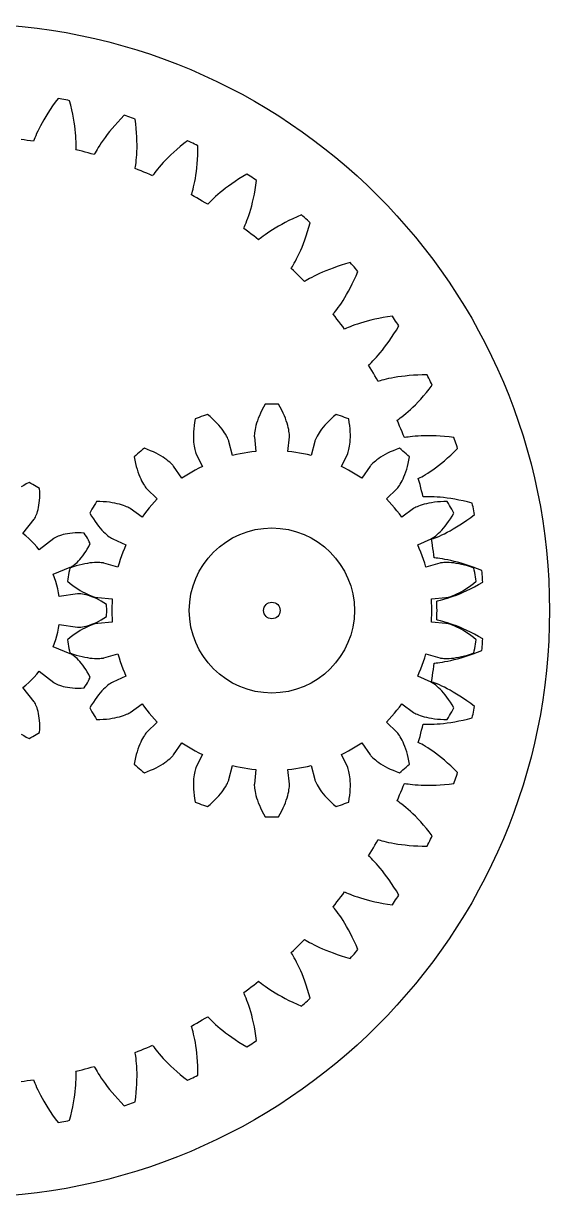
# Model space of a CAD drawing. Header units: metres. Extents: x -35.6 to 35.6, y -35.6 to 35.6.
# Drawn here: x 3.7 to 35.6, y -35.6 to 35.6 of the extents above; entities that cross this region are included whole.
import ezdxf

# ---------------------------------------------------------------- set-up
doc = ezdxf.new("R2010")
doc.units = ezdxf.units.M

msp = doc.modelspace()

# ---------------------------------------------------------------- linework, layer by layer
at = {"layer": 'CARRIER_PINS'}
msp.add_circle((18.75, 0), 0.5, dxfattribs=at)
at = {"layer": 'PLANETS'}
msp.add_lwpolyline([(9.4266, 2.63096), (8.57579, 2.87105), (8.54638, 2.87777), (8.4918, 2.88722), (8.4202, 2.89614), (8.33441, 2.90306), (8.23604, 2.90698), (8.12618, 2.90711), (8.00561, 2.90275), (7.87494, 2.89328), (7.73469, 2.87813), (7.58529, 2.85676), (7.42712, 2.82862), (7.26054, 2.79319), (7.08589, 2.74997), (6.90348, 2.69845), (6.71365, 2.6381), (6.51672, 2.56844), (6.48968, 2.43611), (6.46408, 2.30349), (6.4399, 2.1706), (6.41717, 2.03746), (6.39587, 1.90408), (6.37602, 1.77048), (6.53725, 1.63767), (6.69499, 1.51604), (6.84877, 1.40523), (6.99811, 1.30488), (7.14253, 1.21462), (7.28153, 1.13408), (7.41461, 1.0629), (7.54123, 1.0007), (7.66077, 0.94711), (7.77258, 0.90177), (7.87587, 0.86432), (7.96964, 0.83436), (8.05262, 0.81152), (8.12296, 0.79541), (8.17747, 0.78563), (8.20741, 0.78188), (9.08903, 0.7165), (9.0743, 0.47791), (9.06545, 0.23903), (9.0625, 0), (9.06545, -0.23903), (9.0743, -0.47791), (9.08903, -0.7165), (8.20741, -0.78188), (8.17747, -0.78563), (8.12296, -0.79541), (8.05262, -0.81152), (7.96964, -0.83436), (7.87587, -0.86432), (7.77258, -0.90177), (7.66077, -0.94711), (7.54123, -1.0007), (7.41461, -1.0629), (7.28153, -1.13408), (7.14253, -1.21462), (6.99811, -1.30488), (6.84877, -1.40523), (6.69499, -1.51604), (6.53725, -1.63767), (6.37602, -1.77048), (6.39587, -1.90408), (6.41717, -2.03746), (6.4399, -2.1706), (6.46408, -2.30349), (6.48968, -2.43611), (6.51672, -2.56844), (6.71365, -2.6381), (6.90348, -2.69845), (7.08589, -2.74997), (7.26054, -2.79319), (7.42712, -2.82862), (7.58529, -2.85676), (7.73469, -2.87813), (7.87494, -2.89328), (8.00561, -2.90275), (8.12618, -2.90711), (8.23604, -2.90698), (8.33441, -2.90306), (8.4202, -2.89614), (8.4918, -2.88722), (8.54638, -2.87777), (8.57579, -2.87105), (9.4266, -2.63096), (9.49436, -2.8602), (9.56775, -3.0877), (9.64673, -3.31332), (9.73125, -3.53692), (9.82127, -3.75837), (9.91672, -3.97753), (9.11063, -4.34051), (9.08378, -4.35426), (9.03589, -4.38211), (8.97531, -4.4213), (8.90514, -4.47114), (8.82727, -4.53136), (8.74303, -4.60189), (8.65347, -4.68273), (8.55946, -4.77397), (8.46175, -4.87573), (8.36104, -4.98814), (8.25797, -5.11136), (8.15313, -5.24557), (8.04712, -5.39095), (7.94051, -5.54766), (7.83388, -5.71591), (7.7278, -5.89586), (7.79215, -6.01461), (7.85778, -6.13266), (7.92468, -6.25), (7.99285, -6.36661), (8.06227, -6.48247), (8.13294, -6.59757), (8.34182, -6.59568), (8.54084, -6.58746), (8.72987, -6.57349), (8.90877, -6.55437), (9.07742, -6.53068), (9.23567, -6.50303), (9.38337, -6.47202), (9.52035, -6.43828), (9.64637, -6.40249), (9.76116, -6.36535), (9.86436, -6.32765), (9.95545, -6.29032), (10.0337, -6.25448), (10.09793, -6.22161), (10.14598, -6.19406), (10.17132, -6.17769), (10.88871, -5.66108), (11.03079, -5.85332), (11.17756, -6.042), (11.32894, -6.227), (11.48485, -6.40821), (11.64517, -6.58552), (11.80983, -6.75882), (11.17649, -7.3756), (11.15597, -7.39771), (11.12049, -7.44025), (11.07697, -7.4978), (11.02808, -7.56864), (10.9755, -7.65186), (10.92046, -7.74695), (10.86395, -7.85355), (10.80682, -7.97144), (10.74981, -8.10047), (10.69362, -8.24055), (10.6389, -8.39159), (10.58629, -8.55357), (10.5364, -8.72643), (10.48982, -8.91016), (10.44716, -9.10473), (10.40902, -9.31011), (10.51011, -9.39969), (10.61216, -9.48818), (10.71515, -9.57556), (10.81909, -9.66182), (10.92395, -9.74695), (11.02973, -9.83094), (11.22537, -9.75772), (11.40957, -9.68192), (11.58242, -9.60415), (11.74399, -9.52499), (11.89437, -9.44505), (12.03362, -9.36494), (12.16181, -9.28528), (12.27899, -9.20673), (12.38517, -9.13), (12.48033, -9.05583), (12.56441, -8.98512), (12.63724, -8.91889), (12.69851, -8.85844), (12.74763, -8.80558), (12.78336, -8.76326), (12.80158, -8.73921), (13.29901, -8.00839), (13.49827, -8.14045), (13.70072, -8.26755), (13.90625, -8.38962), (14.11473, -8.50658), (14.32603, -8.61836), (14.54002, -8.72489), (14.15584, -9.52109), (14.14411, -9.54889), (14.12533, -9.601), (14.10411, -9.66996), (14.0824, -9.75324), (14.06145, -9.84943), (14.04225, -9.95761), (14.02561, -10.07711), (14.01224, -10.20743), (14.0028, -10.34818), (13.99791, -10.49903), (13.99816, -10.65968), (14.00412, -10.82988), (14.01635, -11.00938), (14.03542, -11.19796), (14.06188, -11.39538), (14.09629, -11.60142), (14.22192, -11.65103), (14.34808, -11.69928), (14.47475, -11.74616), (14.60192, -11.79167), (14.72957, -11.8358), (14.8577, -11.87855), (15.01649, -11.74283), (15.16367, -11.60861), (15.29949, -11.47641), (15.42425, -11.34676), (15.53821, -11.22021), (15.64167, -11.0973), (15.73488, -10.97861), (15.81812, -10.86472), (15.89165, -10.75629), (15.95572, -10.65405), (16.01054, -10.55884), (16.05633, -10.4717), (16.09323, -10.39394), (16.1213, -10.32747), (16.14041, -10.27548), (16.14929, -10.24665), (16.36678, -9.38978), (16.59918, -9.44572), (16.8329, -9.49591), (17.06778, -9.54033), (17.30369, -9.57893), (17.54048, -9.6117), (17.778, -9.63861), (17.6893, -10.51819), (17.68779, -10.54833), (17.68796, -10.60372), (17.69161, -10.67578), (17.69969, -10.76147), (17.71291, -10.85902), (17.73187, -10.96724), (17.7571, -11.08522), (17.78911, -11.21226), (17.82838, -11.34775), (17.87538, -11.49117), (17.93055, -11.64205), (17.99436, -11.79994), (18.06726, -11.96444), (18.14968, -12.13512), (18.24206, -12.31159), (18.34486, -12.49343), (18.47988, -12.49708), (18.61493, -12.49927), (18.75, -12.5), (18.88507, -12.49927), (19.02012, -12.49708), (19.15514, -12.49343), (19.25794, -12.31159), (19.35032, -12.13512), (19.43274, -11.96444), (19.50564, -11.79994), (19.56945, -11.64205), (19.62462, -11.49117), (19.67162, -11.34775), (19.71089, -11.21226), (19.7429, -11.08522), (19.76813, -10.96724), (19.78709, -10.85902), (19.80031, -10.76147), (19.80839, -10.67578), (19.81204, -10.60372), (19.81221, -10.54833), (19.8107, -10.51819), (19.722, -9.63861), (19.95952, -9.6117), (20.19631, -9.57893), (20.43222, -9.54033), (20.6671, -9.49591), (20.90082, -9.44572), (21.13322, -9.38978), (21.35071, -10.24665), (21.35959, -10.27548), (21.3787, -10.32747), (21.40677, -10.39394), (21.44367, -10.4717), (21.48946, -10.55884), (21.54428, -10.65405), (21.60835, -10.75629), (21.68188, -10.86472), (21.76512, -10.97861), (21.85833, -11.0973), (21.96179, -11.22021), (22.07575, -11.34676), (22.20051, -11.47641), (22.33633, -11.60861), (22.48351, -11.74283), (22.6423, -11.87855), (22.77043, -11.8358), (22.89808, -11.79167), (23.02525, -11.74616), (23.15192, -11.69928), (23.27808, -11.65103), (23.40371, -11.60142), (23.43812, -11.39538), (23.46458, -11.19796), (23.48365, -11.00938), (23.49588, -10.82988), (23.50184, -10.65968), (23.50209, -10.49903), (23.4972, -10.34818), (23.48776, -10.20743), (23.47439, -10.07711), (23.45775, -9.95761), (23.43855, -9.84943), (23.4176, -9.75324), (23.39589, -9.66996), (23.37467, -9.601), (23.35589, -9.54889), (23.34416, -9.52109), (22.95998, -8.72489), (23.17397, -8.61836), (23.38527, -8.50658), (23.59375, -8.38962), (23.79928, -8.26755), (24.00173, -8.14045), (24.20099, -8.00839), (24.69842, -8.73921), (24.71664, -8.76326), (24.75237, -8.80558), (24.80149, -8.85844), (24.86276, -8.91889), (24.93559, -8.98512), (25.01967, -9.05583), (25.11483, -9.13), (25.22101, -9.20673), (25.33819, -9.28528), (25.46638, -9.36494), (25.60563, -9.44505), (25.75601, -9.52499), (25.91758, -9.60415), (26.09043, -9.68192), (26.27463, -9.75772), (26.47027, -9.83094), (26.57605, -9.74695), (26.68091, -9.66182), (26.78485, -9.57556), (26.88784, -9.48818), (26.98989, -9.39969), (27.09098, -9.31011), (27.05284, -9.10473), (27.01018, -8.91016), (26.9636, -8.72643), (26.91371, -8.55357), (26.8611, -8.39159), (26.80638, -8.24055), (26.75019, -8.10047), (26.69318, -7.97144), (26.63605, -7.85355), (26.57954, -7.74695), (26.5245, -7.65186), (26.47192, -7.56864), (26.42303, -7.4978), (26.37951, -7.44025), (26.34403, -7.39771), (26.32351, -7.3756), (25.69017, -6.75882), (25.85483, -6.58552), (26.01515, -6.40821), (26.17106, -6.227), (26.32244, -6.042), (26.46921, -5.85332), (26.61129, -5.66108), (27.32868, -6.17769), (27.35402, -6.19406), (27.40207, -6.22161), (27.4663, -6.25448), (27.54455, -6.29032), (27.63564, -6.32765), (27.73884, -6.36535), (27.85363, -6.40249), (27.97965, -6.43828), (28.11663, -6.47202), (28.26433, -6.50303), (28.42258, -6.53068), (28.59123, -6.55437), (28.77013, -6.57349), (28.95916, -6.58746), (29.15818, -6.59568), (29.36706, -6.59757), (29.43773, -6.48247), (29.50715, -6.36661), (29.57532, -6.25), (29.64222, -6.13266), (29.70785, -6.01461), (29.7722, -5.89586), (29.66612, -5.71591), (29.55949, -5.54766), (29.45288, -5.39095), (29.34687, -5.24557), (29.24203, -5.11136), (29.13896, -4.98814), (29.03825, -4.87573), (28.94054, -4.77397), (28.84653, -4.68273), (28.75697, -4.60189), (28.67273, -4.53136), (28.59486, -4.47114), (28.52469, -4.4213), (28.46411, -4.38211), (28.41622, -4.35426), (28.38937, -4.34051), (27.58328, -3.97753), (27.67873, -3.75837), (27.76875, -3.53692), (27.85327, -3.31332), (27.93225, -3.0877), (28.00564, -2.8602), (28.0734, -2.63096), (28.92421, -2.87105), (28.95362, -2.87777), (29.0082, -2.88722), (29.0798, -2.89614), (29.16559, -2.90306), (29.26396, -2.90698), (29.37382, -2.90711), (29.49439, -2.90275), (29.62506, -2.89328), (29.76531, -2.87813), (29.91471, -2.85676), (30.07288, -2.82862), (30.23946, -2.79319), (30.41411, -2.74997), (30.59652, -2.69845), (30.78635, -2.6381), (30.98328, -2.56844), (31.01032, -2.43611), (31.03592, -2.30349), (31.0601, -2.1706), (31.08283, -2.03746), (31.10413, -1.90408), (31.12398, -1.77048), (30.96275, -1.63767), (30.80501, -1.51604), (30.65123, -1.40523), (30.50189, -1.30488), (30.35747, -1.21462), (30.21847, -1.13408), (30.08539, -1.0629), (29.95877, -1.0007), (29.83923, -0.94711), (29.72742, -0.90177), (29.62413, -0.86432), (29.53036, -0.83436), (29.44738, -0.81152), (29.37704, -0.79541), (29.32253, -0.78563), (29.29259, -0.78188), (28.41097, -0.7165), (28.4257, -0.47791), (28.43455, -0.23903), (28.4375, 0), (28.43455, 0.23903), (28.4257, 0.47791), (28.41097, 0.7165), (29.29259, 0.78188), (29.32253, 0.78563), (29.37704, 0.79541), (29.44738, 0.81152), (29.53036, 0.83436), (29.62413, 0.86432), (29.72742, 0.90177), (29.83923, 0.94711), (29.95877, 1.0007), (30.08539, 1.0629), (30.21847, 1.13408), (30.35747, 1.21462), (30.50189, 1.30488), (30.65123, 1.40523), (30.80501, 1.51604), (30.96275, 1.63767), (31.12398, 1.77048), (31.10413, 1.90408), (31.08283, 2.03746), (31.0601, 2.1706), (31.03592, 2.30349), (31.01032, 2.43611), (30.98328, 2.56844), (30.78635, 2.6381), (30.59652, 2.69845), (30.41411, 2.74997), (30.23946, 2.79319), (30.07288, 2.82862), (29.91471, 2.85676), (29.76531, 2.87813), (29.62506, 2.89328), (29.49439, 2.90275), (29.37382, 2.90711), (29.26396, 2.90698), (29.16559, 2.90306), (29.0798, 2.89614), (29.0082, 2.88722), (28.95362, 2.87777), (28.92421, 2.87105), (28.0734, 2.63096), (28.00564, 2.8602), (27.93225, 3.0877), (27.85327, 3.31332), (27.76875, 3.53692), (27.67873, 3.75837), (27.58328, 3.97753), (28.38937, 4.34051), (28.41622, 4.35426), (28.46411, 4.38211), (28.52469, 4.4213), (28.59486, 4.47114), (28.67273, 4.53136), (28.75697, 4.60189), (28.84653, 4.68273), (28.94054, 4.77397), (29.03825, 4.87573), (29.13896, 4.98814), (29.24203, 5.11136), (29.34687, 5.24557), (29.45288, 5.39095), (29.55949, 5.54766), (29.66612, 5.71591), (29.7722, 5.89586), (29.70785, 6.01461), (29.64222, 6.13266), (29.57532, 6.25), (29.50715, 6.36661), (29.43773, 6.48247), (29.36706, 6.59757), (29.15818, 6.59568), (28.95916, 6.58746), (28.77013, 6.57349), (28.59123, 6.55437), (28.42258, 6.53068), (28.26433, 6.50303), (28.11663, 6.47202), (27.97965, 6.43828), (27.85363, 6.40249), (27.73884, 6.36535), (27.63564, 6.32765), (27.54455, 6.29032), (27.4663, 6.25448), (27.40207, 6.22161), (27.35402, 6.19406), (27.32868, 6.17769), (26.61129, 5.66108), (26.46921, 5.85332), (26.32244, 6.042), (26.17106, 6.227), (26.01515, 6.40821), (25.85483, 6.58552), (25.69017, 6.75882), (26.32351, 7.3756), (26.34403, 7.39771), (26.37951, 7.44025), (26.42303, 7.4978), (26.47192, 7.56864), (26.5245, 7.65186), (26.57954, 7.74695), (26.63605, 7.85355), (26.69318, 7.97144), (26.75019, 8.10047), (26.80638, 8.24055), (26.8611, 8.39159), (26.91371, 8.55357), (26.9636, 8.72643), (27.01018, 8.91016), (27.05284, 9.10473), (27.09098, 9.31011), (26.98989, 9.39969), (26.88784, 9.48818), (26.78485, 9.57556), (26.68091, 9.66182), (26.57605, 9.74695), (26.47027, 9.83094), (26.27463, 9.75772), (26.09043, 9.68192), (25.91758, 9.60415), (25.75601, 9.52499), (25.60563, 9.44505), (25.46638, 9.36494), (25.33819, 9.28528), (25.22101, 9.20673), (25.11483, 9.13), (25.01967, 9.05583), (24.93559, 8.98512), (24.86276, 8.91889), (24.80149, 8.85844), (24.75237, 8.80558), (24.71664, 8.76326), (24.69842, 8.73921), (24.20099, 8.00839), (24.00173, 8.14045), (23.79928, 8.26755), (23.59375, 8.38962), (23.38527, 8.50658), (23.17397, 8.61836), (22.95998, 8.72489), (23.34416, 9.52109), (23.35589, 9.54889), (23.37467, 9.601), (23.39589, 9.66996), (23.4176, 9.75324), (23.43855, 9.84943), (23.45775, 9.95761), (23.47439, 10.07711), (23.48776, 10.20743), (23.4972, 10.34818), (23.50209, 10.49903), (23.50184, 10.65968), (23.49588, 10.82988), (23.48365, 11.00938), (23.46458, 11.19796), (23.43812, 11.39538), (23.40371, 11.60142), (23.27808, 11.65103), (23.15192, 11.69928), (23.02525, 11.74616), (22.89808, 11.79167), (22.77043, 11.8358), (22.6423, 11.87855), (22.48351, 11.74283), (22.33633, 11.60861), (22.20051, 11.47641), (22.07575, 11.34676), (21.96179, 11.22021), (21.85833, 11.0973), (21.76512, 10.97861), (21.68188, 10.86472), (21.60835, 10.75629), (21.54428, 10.65405), (21.48946, 10.55884), (21.44367, 10.4717), (21.40677, 10.39394), (21.3787, 10.32747), (21.35959, 10.27548), (21.35071, 10.24665), (21.13322, 9.38978), (20.90082, 9.44572), (20.6671, 9.49591), (20.43222, 9.54033), (20.19631, 9.57893), (19.95952, 9.6117), (19.722, 9.63861), (19.8107, 10.51819), (19.81221, 10.54833), (19.81204, 10.60372), (19.80839, 10.67578), (19.80031, 10.76147), (19.78709, 10.85902), (19.76813, 10.96724), (19.7429, 11.08522), (19.71089, 11.21226), (19.67162, 11.34775), (19.62462, 11.49117), (19.56945, 11.64205), (19.50564, 11.79994), (19.43274, 11.96444), (19.35032, 12.13512), (19.25794, 12.31159), (19.15514, 12.49343), (19.02012, 12.49708), (18.88507, 12.49927), (18.75, 12.5), (18.61493, 12.49927), (18.47988, 12.49708), (18.34486, 12.49343), (18.24206, 12.31159), (18.14968, 12.13512), (18.06726, 11.96444), (17.99436, 11.79994), (17.93055, 11.64205), (17.87538, 11.49117), (17.82838, 11.34775), (17.78911, 11.21226), (17.7571, 11.08522), (17.73187, 10.96724), (17.71291, 10.85902), (17.69969, 10.76147), (17.69161, 10.67578), (17.68796, 10.60372), (17.68779, 10.54833), (17.6893, 10.51819), (17.778, 9.63861), (17.54048, 9.6117), (17.30369, 9.57893), (17.06778, 9.54033), (16.8329, 9.49591), (16.59918, 9.44572), (16.36678, 9.38978), (16.14929, 10.24665), (16.14041, 10.27548), (16.1213, 10.32747), (16.09323, 10.39394), (16.05633, 10.4717), (16.01054, 10.55884), (15.95572, 10.65405), (15.89165, 10.75629), (15.81812, 10.86472), (15.73488, 10.97861), (15.64167, 11.0973), (15.53821, 11.22021), (15.42425, 11.34676), (15.29949, 11.47641), (15.16367, 11.60861), (15.01649, 11.74283), (14.8577, 11.87855), (14.72957, 11.8358), (14.60192, 11.79167), (14.47475, 11.74616), (14.34808, 11.69928), (14.22192, 11.65103), (14.09629, 11.60142), (14.06188, 11.39538), (14.03542, 11.19796), (14.01635, 11.00938), (14.00412, 10.82988), (13.99816, 10.65968), (13.99791, 10.49903), (14.0028, 10.34818), (14.01224, 10.20743), (14.02561, 10.07711), (14.04225, 9.95761), (14.06145, 9.84943), (14.0824, 9.75324), (14.10411, 9.66996), (14.12533, 9.601), (14.14411, 9.54889), (14.15584, 9.52109), (14.54002, 8.72489), (14.32603, 8.61836), (14.11473, 8.50658), (13.90625, 8.38962), (13.70072, 8.26755), (13.49827, 8.14045), (13.29901, 8.00839), (12.80158, 8.73921), (12.78336, 8.76326), (12.74763, 8.80558), (12.69851, 8.85844), (12.63724, 8.91889), (12.56441, 8.98512), (12.48033, 9.05583), (12.38517, 9.13), (12.27899, 9.20673), (12.16181, 9.28528), (12.03362, 9.36494), (11.89437, 9.44505), (11.74399, 9.52499), (11.58242, 9.60415), (11.40957, 9.68192), (11.22537, 9.75772), (11.02973, 9.83094), (10.92395, 9.74695), (10.81909, 9.66182), (10.71515, 9.57556), (10.61216, 9.48818), (10.51011, 9.39969), (10.40902, 9.31011), (10.44716, 9.10473), (10.48982, 8.91016), (10.5364, 8.72643), (10.58629, 8.55357), (10.6389, 8.39159), (10.69362, 8.24055), (10.74981, 8.10047), (10.80682, 7.97144), (10.86395, 7.85355), (10.92046, 7.74695), (10.9755, 7.65186), (11.02808, 7.56864), (11.07697, 7.4978), (11.12049, 7.44025), (11.15597, 7.39771), (11.17649, 7.3756), (11.80983, 6.75882), (11.64517, 6.58552), (11.48485, 6.40821), (11.32894, 6.227), (11.17756, 6.042), (11.03079, 5.85332), (10.88871, 5.66108), (10.17132, 6.17769), (10.14598, 6.19406), (10.09793, 6.22161), (10.0337, 6.25448), (9.95545, 6.29032), (9.86436, 6.32765), (9.76116, 6.36535), (9.64637, 6.40249), (9.52035, 6.43828), (9.38337, 6.47202), (9.23567, 6.50303), (9.07742, 6.53068), (8.90877, 6.55437), (8.72987, 6.57349), (8.54084, 6.58746), (8.34182, 6.59568), (8.13294, 6.59757), (8.06227, 6.48247), (7.99285, 6.36661), (7.92468, 6.25), (7.85778, 6.13266), (7.79215, 6.01461), (7.7278, 5.89586), (7.83388, 5.71591), (7.94051, 5.54766), (8.04712, 5.39095), (8.15313, 5.24557), (8.25797, 5.11136), (8.36104, 4.98814), (8.46175, 4.87573), (8.55946, 4.77397), (8.65347, 4.68273), (8.74303, 4.60189), (8.82727, 4.53136), (8.90514, 4.47114), (8.97531, 4.4213), (9.03589, 4.38211), (9.08378, 4.35426), (9.11063, 4.34051), (9.91672, 3.97753), (9.82127, 3.75837), (9.73125, 3.53692), (9.64673, 3.31332), (9.56775, 3.0877), (9.49436, 2.8602)], close=True, dxfattribs=at)
msp.add_circle((18.75, 0), 5, dxfattribs=at)
at = {"layer": 'RING'}
msp.add_lwpolyline([(3.56436, -28.52819), (3.75263, -28.50404), (3.94073, -28.47864), (4.12867, -28.45201), (4.31642, -28.42413), (4.33189, -28.46623), (4.36107, -28.54306), (4.40047, -28.64228), (4.44935, -28.75942), (4.50754, -28.89182), (4.57508, -29.03765), (4.65212, -29.19556), (4.73885, -29.36445), (4.8355, -29.54342), (4.94229, -29.73169), (5.05949, -29.92861), (5.18734, -30.13355), (5.3261, -30.34596), (5.47604, -30.56533), (5.63743, -30.79118), (5.81052, -31.02304), (5.92627, -31.00114), (6.04195, -30.9788), (6.15754, -30.95604), (6.27304, -30.93284), (6.38846, -30.90921), (6.50379, -30.88514), (6.57497, -30.60469), (6.63764, -30.33427), (6.69222, -30.07422), (6.73913, -29.82487), (6.77883, -29.58661), (6.81175, -29.35984), (6.83836, -29.14502), (6.85916, -28.94269), (6.87466, -28.75347), (6.8854, -28.5781), (6.892, -28.41752), (6.89509, -28.27293), (6.89543, -28.14601), (6.89385, -28.03925), (6.89141, -27.95711), (6.88959, -27.91229), (7.07372, -27.8662), (7.25754, -27.81889), (7.44105, -27.77037), (7.62423, -27.72064), (7.80708, -27.6697), (7.98959, -27.61755), (8.01042, -27.65727), (8.04937, -27.72963), (8.10139, -27.82287), (8.16514, -27.93262), (8.24012, -28.05629), (8.32612, -28.19206), (8.42311, -28.33856), (8.53114, -28.49469), (8.65032, -28.65951), (8.78077, -28.83224), (8.92267, -29.01217), (9.07617, -29.19867), (9.24148, -29.39115), (9.41877, -29.58907), (9.60825, -29.79192), (9.81013, -29.99921), (9.92203, -29.96239), (10.0338, -29.92514), (10.14543, -29.88748), (10.25692, -29.8494), (10.36827, -29.81091), (10.47947, -29.772), (10.51344, -29.48466), (10.54027, -29.20837), (10.56044, -28.94342), (10.57441, -28.69008), (10.58266, -28.44868), (10.5857, -28.21955), (10.58405, -28.0031), (10.57826, -27.79978), (10.56892, -27.61016), (10.55669, -27.43489), (10.54226, -27.27482), (10.52646, -27.13106), (10.51023, -27.00518), (10.49473, -26.89955), (10.48158, -26.81842), (10.47393, -26.77423), (10.65047, -26.70449), (10.82655, -26.6336), (11.00215, -26.56154), (11.17727, -26.48832), (11.35191, -26.41395), (11.52605, -26.33843), (11.55189, -26.37509), (11.59995, -26.44175), (11.66369, -26.5274), (11.74123, -26.62789), (11.8317, -26.74072), (11.93469, -26.8641), (12.04997, -26.99669), (12.17746, -27.13737), (12.31713, -27.28523), (12.46901, -27.43945), (12.63318, -27.59932), (12.80972, -27.76419), (12.99873, -27.93345), (13.20034, -28.10654), (13.41468, -28.28292), (13.64188, -28.46209), (13.74803, -28.41097), (13.85398, -28.35946), (13.95974, -28.30755), (14.0653, -28.25524), (14.17067, -28.20254), (14.27584, -28.14945), (14.27201, -27.86013), (14.26256, -27.58271), (14.24797, -27.31739), (14.22875, -27.0644), (14.20542, -26.82398), (14.17853, -26.59641), (14.14864, -26.38203), (14.11636, -26.18121), (14.08235, -25.99443), (14.04735, -25.82225), (14.01215, -25.66544), (13.97772, -25.52497), (13.94519, -25.40229), (13.91604, -25.29958), (13.89242, -25.22086), (13.87907, -25.17805), (14.04499, -25.08587), (14.21031, -24.99259), (14.375, -24.89823), (14.53907, -24.80278), (14.7025, -24.70625), (14.86529, -24.60865), (14.8957, -24.64162), (14.95206, -24.70144), (15.02643, -24.77803), (15.11642, -24.86755), (15.22084, -24.9676), (15.33905, -25.07649), (15.47066, -25.19289), (15.61542, -25.31573), (15.77319, -25.44409), (15.94391, -25.57717), (16.12754, -25.71425), (16.32408, -25.85466), (16.53357, -25.9978), (16.75605, -26.14309), (16.99158, -26.28999), (17.24022, -26.43797), (17.33878, -26.37343), (17.43711, -26.30853), (17.53519, -26.24326), (17.63302, -26.17762), (17.73061, -26.11162), (17.82795, -26.04526), (17.78639, -25.75891), (17.7408, -25.4851), (17.69171, -25.22396), (17.63963, -24.97563), (17.58512, -24.74032), (17.52876, -24.51821), (17.47114, -24.30956), (17.41293, -24.11467), (17.35483, -23.93392), (17.29765, -23.76779), (17.24229, -23.61691), (17.18982, -23.48215), (17.14155, -23.36475), (17.09925, -23.26673), (17.06555, -23.19177), (17.04672, -23.15106), (17.1992, -23.03801), (17.35092, -22.92396), (17.50189, -22.80891), (17.6521, -22.69286), (17.80153, -22.57583), (17.95019, -22.45781), (17.98464, -22.48653), (18.04832, -22.53848), (18.13206, -22.60471), (18.23296, -22.68171), (18.34955, -22.76728), (18.48096, -22.8598), (18.62664, -22.95803), (18.78619, -23.06093), (18.95937, -23.1676), (19.146, -23.27726), (19.34595, -23.38919), (19.55914, -23.50275), (19.78552, -23.61732), (20.02506, -23.73233), (20.27774, -23.84723), (20.54358, -23.96149), (20.63287, -23.88464), (20.72188, -23.80746), (20.8106, -23.72994), (20.89903, -23.6521), (20.98717, -23.57393), (21.07502, -23.49542), (20.99644, -23.21695), (20.9155, -22.95143), (20.83274, -22.69893), (20.7487, -22.45953), (20.66394, -22.23334), (20.57906, -22.02049), (20.4947, -21.82115), (20.41155, -21.63553), (20.33036, -21.46391), (20.25199, -21.30666), (20.1774, -21.1643), (20.10779, -21.03753), (20.04462, -20.92744), (19.98988, -20.83578), (19.94669, -20.76586), (19.92271, -20.72796), (20.05912, -20.59597), (20.19466, -20.46309), (20.32932, -20.32932), (20.46309, -20.19466), (20.59597, -20.05912), (20.72796, -19.92271), (20.76586, -19.94669), (20.83578, -19.98988), (20.92744, -20.04462), (21.03753, -20.10779), (21.1643, -20.1774), (21.30666, -20.25199), (21.46391, -20.33036), (21.63553, -20.41155), (21.82115, -20.4947), (22.02049, -20.57906), (22.23334, -20.66394), (22.45953, -20.7487), (22.69893, -20.83274), (22.95143, -20.9155), (23.21695, -20.99644), (23.49542, -21.07502), (23.57393, -20.98717), (23.6521, -20.89903), (23.72994, -20.8106), (23.80746, -20.72188), (23.88464, -20.63287), (23.96149, -20.54358), (23.84723, -20.27774), (23.73233, -20.02506), (23.61732, -19.78552), (23.50275, -19.55914), (23.38919, -19.34595), (23.27726, -19.146), (23.1676, -18.95937), (23.06093, -18.78619), (22.95803, -18.62664), (22.8598, -18.48096), (22.76728, -18.34955), (22.68171, -18.23296), (22.60471, -18.13206), (22.53848, -18.04832), (22.48653, -17.98464), (22.45781, -17.95019), (22.57583, -17.80153), (22.69286, -17.6521), (22.80891, -17.50189), (22.92396, -17.35092), (23.03801, -17.1992), (23.15106, -17.04672), (23.19177, -17.06555), (23.26673, -17.09925), (23.36475, -17.14155), (23.48215, -17.18982), (23.61691, -17.24229), (23.76779, -17.29765), (23.93392, -17.35483), (24.11467, -17.41293), (24.30956, -17.47114), (24.51821, -17.52876), (24.74032, -17.58512), (24.97563, -17.63963), (25.22396, -17.69171), (25.4851, -17.7408), (25.75891, -17.78639), (26.04526, -17.82795), (26.11162, -17.73061), (26.17762, -17.63302), (26.24326, -17.53519), (26.30853, -17.43711), (26.37343, -17.33878), (26.43797, -17.24022), (26.28999, -16.99158), (26.14309, -16.75605), (25.9978, -16.53357), (25.85466, -16.32408), (25.71425, -16.12754), (25.57717, -15.94391), (25.44409, -15.77319), (25.31573, -15.61542), (25.19289, -15.47066), (25.07649, -15.33905), (24.9676, -15.22084), (24.86755, -15.11642), (24.77803, -15.02643), (24.70144, -14.95206), (24.64162, -14.8957), (24.60865, -14.86529), (24.70625, -14.7025), (24.80278, -14.53907), (24.89823, -14.375), (24.99259, -14.21031), (25.08587, -14.04499), (25.17805, -13.87907), (25.22086, -13.89242), (25.29958, -13.91604), (25.40229, -13.94519), (25.52497, -13.97772), (25.66544, -14.01215), (25.82225, -14.04735), (25.99443, -14.08235), (26.18121, -14.11636), (26.38203, -14.14864), (26.59641, -14.17853), (26.82398, -14.20542), (27.0644, -14.22875), (27.31739, -14.24797), (27.58271, -14.26256), (27.86013, -14.27201), (28.14945, -14.27584), (28.20254, -14.17067), (28.25524, -14.0653), (28.30755, -13.95974), (28.35946, -13.85398), (28.41097, -13.74803), (28.46209, -13.64188), (28.28292, -13.41468), (28.10654, -13.20034), (27.93345, -12.99873), (27.76419, -12.80972), (27.59932, -12.63318), (27.43945, -12.46901), (27.28523, -12.31713), (27.13737, -12.17746), (26.99669, -12.04997), (26.8641, -11.93469), (26.74072, -11.8317), (26.62789, -11.74123), (26.5274, -11.66369), (26.44175, -11.59995), (26.37509, -11.55189), (26.33843, -11.52605), (26.41395, -11.35191), (26.48832, -11.17727), (26.56154, -11.00215), (26.6336, -10.82655), (26.70449, -10.65047), (26.77423, -10.47393), (26.81842, -10.48158), (26.89955, -10.49473), (27.00518, -10.51023), (27.13106, -10.52646), (27.27482, -10.54226), (27.43489, -10.55669), (27.61016, -10.56892), (27.79978, -10.57826), (28.0031, -10.58405), (28.21955, -10.5857), (28.44868, -10.58266), (28.69008, -10.57441), (28.94342, -10.56044), (29.20837, -10.54027), (29.48466, -10.51344), (29.772, -10.47947), (29.81091, -10.36827), (29.8494, -10.25692), (29.88748, -10.14543), (29.92514, -10.0338), (29.96239, -9.92203), (29.99921, -9.81013), (29.79192, -9.60825), (29.58907, -9.41877), (29.39115, -9.24148), (29.19867, -9.07617), (29.01217, -8.92267), (28.83224, -8.78077), (28.65951, -8.65032), (28.49469, -8.53114), (28.33856, -8.42311), (28.19206, -8.32612), (28.05629, -8.24012), (27.93262, -8.16514), (27.82287, -8.10139), (27.72963, -8.04937), (27.65727, -8.01042), (27.61755, -7.98959), (27.6697, -7.80708), (27.72064, -7.62423), (27.77037, -7.44105), (27.81889, -7.25754), (27.8662, -7.07372), (27.91229, -6.88959), (27.95711, -6.89141), (28.03925, -6.89385), (28.14601, -6.89543), (28.27293, -6.89509), (28.41752, -6.892), (28.5781, -6.8854), (28.75347, -6.87466), (28.94269, -6.85916), (29.14502, -6.83836), (29.35984, -6.81175), (29.58661, -6.77883), (29.82487, -6.73913), (30.07422, -6.69222), (30.33427, -6.63764), (30.60469, -6.57497), (30.88514, -6.50379), (30.90921, -6.38846), (30.93284, -6.27304), (30.95604, -6.15754), (30.9788, -6.04195), (31.00114, -5.92627), (31.02304, -5.81052), (30.79118, -5.63743), (30.56533, -5.47604), (30.34596, -5.3261), (30.13355, -5.18734), (29.92861, -5.05949), (29.73169, -4.94229), (29.54342, -4.8355), (29.36445, -4.73885), (29.19556, -4.65212), (29.03765, -4.57508), (28.89182, -4.50754), (28.75942, -4.44935), (28.64228, -4.40047), (28.54306, -4.36107), (28.46623, -4.33189), (28.42413, -4.31642), (28.45201, -4.12867), (28.47864, -3.94073), (28.50404, -3.75263), (28.52819, -3.56436), (28.5511, -3.37594), (28.57277, -3.18736), (28.61744, -3.18332), (28.6992, -3.17502), (28.80525, -3.16264), (28.93104, -3.14574), (29.07399, -3.1238), (29.23234, -3.09631), (29.4048, -3.06276), (29.59038, -3.0227), (29.78827, -2.97567), (29.99777, -2.92124), (30.2183, -2.85901), (30.44935, -2.78855), (30.69044, -2.70949), (30.94115, -2.62144), (31.20107, -2.52401), (31.46983, -2.41683), (31.47863, -2.29935), (31.487, -2.18183), (31.49492, -2.06429), (31.50241, -1.94671), (31.50946, -1.82911), (31.51606, -1.71149), (31.26359, -1.57014), (31.01861, -1.43962), (30.78154, -1.31959), (30.55283, -1.20974), (30.33296, -1.10973), (30.12243, -1.01924), (29.92183, -0.93794), (29.73177, -0.86548), (29.55301, -0.80154), (29.3864, -0.74577), (29.233, -0.69784), (29.09414, -0.65743), (28.97162, -0.62425), (28.8681, -0.59814), (28.78812, -0.57924), (28.74436, -0.5694), (28.74749, -0.37961), (28.74937, -0.18981), (28.75, 0), (28.74937, 0.18981), (28.74749, 0.37961), (28.74436, 0.5694), (28.78812, 0.57924), (28.8681, 0.59814), (28.97162, 0.62425), (29.09414, 0.65743), (29.233, 0.69784), (29.3864, 0.74577), (29.55301, 0.80154), (29.73177, 0.86548), (29.92183, 0.93794), (30.12243, 1.01924), (30.33296, 1.10973), (30.55283, 1.20974), (30.78154, 1.31959), (31.01861, 1.43962), (31.26359, 1.57014), (31.51606, 1.71149), (31.50946, 1.82911), (31.50241, 1.94671), (31.49492, 2.06429), (31.487, 2.18183), (31.47863, 2.29935), (31.46983, 2.41683), (31.20107, 2.52401), (30.94115, 2.62144), (30.69044, 2.70949), (30.44935, 2.78855), (30.2183, 2.85901), (29.99777, 2.92124), (29.78827, 2.97567), (29.59038, 3.0227), (29.4048, 3.06276), (29.23234, 3.09631), (29.07399, 3.1238), (28.93104, 3.14574), (28.80525, 3.16264), (28.6992, 3.17502), (28.61744, 3.18332), (28.57277, 3.18736), (28.5511, 3.37594), (28.52819, 3.56436), (28.50404, 3.75263), (28.47864, 3.94073), (28.45201, 4.12867), (28.42413, 4.31642), (28.46623, 4.33189), (28.54306, 4.36107), (28.64228, 4.40047), (28.75942, 4.44935), (28.89182, 4.50754), (29.03765, 4.57508), (29.19556, 4.65212), (29.36445, 4.73885), (29.54342, 4.8355), (29.73169, 4.94229), (29.92861, 5.05949), (30.13355, 5.18734), (30.34596, 5.3261), (30.56533, 5.47604), (30.79118, 5.63743), (31.02304, 5.81052), (31.00114, 5.92627), (30.9788, 6.04195), (30.95604, 6.15754), (30.93284, 6.27304), (30.90921, 6.38846), (30.88514, 6.50379), (30.60469, 6.57497), (30.33427, 6.63764), (30.07422, 6.69222), (29.82487, 6.73913), (29.58661, 6.77883), (29.35984, 6.81175), (29.14502, 6.83836), (28.94269, 6.85916), (28.75347, 6.87466), (28.5781, 6.8854), (28.41752, 6.892), (28.27293, 6.89509), (28.14601, 6.89543), (28.03925, 6.89385), (27.95711, 6.89141), (27.91229, 6.88959), (27.8662, 7.07372), (27.81889, 7.25754), (27.77037, 7.44105), (27.72064, 7.62423), (27.6697, 7.80708), (27.61755, 7.98959), (27.65727, 8.01042), (27.72963, 8.04937), (27.82287, 8.10139), (27.93262, 8.16514), (28.05629, 8.24012), (28.19206, 8.32612), (28.33856, 8.42311), (28.49469, 8.53114), (28.65951, 8.65032), (28.83224, 8.78077), (29.01217, 8.92267), (29.19867, 9.07617), (29.39115, 9.24148), (29.58907, 9.41877), (29.79192, 9.60825), (29.99921, 9.81013), (29.96239, 9.92203), (29.92514, 10.0338), (29.88748, 10.14543), (29.8494, 10.25692), (29.81091, 10.36827), (29.772, 10.47947), (29.48466, 10.51344), (29.20837, 10.54027), (28.94342, 10.56044), (28.69008, 10.57441), (28.44868, 10.58266), (28.21955, 10.5857), (28.0031, 10.58405), (27.79978, 10.57826), (27.61016, 10.56892), (27.43489, 10.55669), (27.27482, 10.54226), (27.13106, 10.52646), (27.00518, 10.51023), (26.89955, 10.49473), (26.81842, 10.48158), (26.77423, 10.47393), (26.70449, 10.65047), (26.6336, 10.82655), (26.56154, 11.00215), (26.48832, 11.17727), (26.41395, 11.35191), (26.33843, 11.52605), (26.37509, 11.55189), (26.44175, 11.59995), (26.5274, 11.66369), (26.62789, 11.74123), (26.74072, 11.8317), (26.8641, 11.93469), (26.99669, 12.04997), (27.13737, 12.17746), (27.28523, 12.31713), (27.43945, 12.46901), (27.59932, 12.63318), (27.76419, 12.80972), (27.93345, 12.99873), (28.10654, 13.20034), (28.28292, 13.41468), (28.46209, 13.64188), (28.41097, 13.74803), (28.35946, 13.85398), (28.30755, 13.95974), (28.25524, 14.0653), (28.20254, 14.17067), (28.14945, 14.27584), (27.86013, 14.27201), (27.58271, 14.26256), (27.31739, 14.24797), (27.0644, 14.22875), (26.82398, 14.20542), (26.59641, 14.17853), (26.38203, 14.14864), (26.18121, 14.11636), (25.99443, 14.08235), (25.82225, 14.04735), (25.66544, 14.01215), (25.52497, 13.97772), (25.40229, 13.94519), (25.29958, 13.91604), (25.22086, 13.89242), (25.17805, 13.87907), (25.08587, 14.04499), (24.99259, 14.21031), (24.89823, 14.375), (24.80278, 14.53907), (24.70625, 14.7025), (24.60865, 14.86529), (24.64162, 14.8957), (24.70144, 14.95206), (24.77803, 15.02643), (24.86755, 15.11642), (24.9676, 15.22084), (25.07649, 15.33905), (25.19289, 15.47066), (25.31573, 15.61542), (25.44409, 15.77319), (25.57717, 15.94391), (25.71425, 16.12754), (25.85466, 16.32408), (25.9978, 16.53357), (26.14309, 16.75605), (26.28999, 16.99158), (26.43797, 17.24022), (26.37343, 17.33878), (26.30853, 17.43711), (26.24326, 17.53519), (26.17762, 17.63302), (26.11162, 17.73061), (26.04526, 17.82795), (25.75891, 17.78639), (25.4851, 17.7408), (25.22396, 17.69171), (24.97563, 17.63963), (24.74032, 17.58512), (24.51821, 17.52876), (24.30956, 17.47114), (24.11467, 17.41293), (23.93392, 17.35483), (23.76779, 17.29765), (23.61691, 17.24229), (23.48215, 17.18982), (23.36475, 17.14155), (23.26673, 17.09925), (23.19177, 17.06555), (23.15106, 17.04672), (23.03801, 17.1992), (22.92396, 17.35092), (22.80891, 17.50189), (22.69286, 17.6521), (22.57583, 17.80153), (22.45781, 17.95019), (22.48653, 17.98464), (22.53848, 18.04832), (22.60471, 18.13206), (22.68171, 18.23296), (22.76728, 18.34955), (22.8598, 18.48096), (22.95803, 18.62664), (23.06093, 18.78619), (23.1676, 18.95937), (23.27726, 19.146), (23.38919, 19.34595), (23.50275, 19.55914), (23.61732, 19.78552), (23.73233, 20.02506), (23.84723, 20.27774), (23.96149, 20.54358), (23.88464, 20.63287), (23.80746, 20.72188), (23.72994, 20.8106), (23.6521, 20.89903), (23.57393, 20.98717), (23.49542, 21.07502), (23.21695, 20.99644), (22.95143, 20.9155), (22.69893, 20.83274), (22.45953, 20.7487), (22.23334, 20.66394), (22.02049, 20.57906), (21.82115, 20.4947), (21.63553, 20.41155), (21.46391, 20.33036), (21.30666, 20.25199), (21.1643, 20.1774), (21.03753, 20.10779), (20.92744, 20.04462), (20.83578, 19.98988), (20.76586, 19.94669), (20.72796, 19.92271), (20.59597, 20.05912), (20.46309, 20.19466), (20.32932, 20.32932), (20.19466, 20.46309), (20.05912, 20.59597), (19.92271, 20.72796), (19.94669, 20.76586), (19.98988, 20.83578), (20.04462, 20.92744), (20.10779, 21.03753), (20.1774, 21.1643), (20.25199, 21.30666), (20.33036, 21.46391), (20.41155, 21.63553), (20.4947, 21.82115), (20.57906, 22.02049), (20.66394, 22.23334), (20.7487, 22.45953), (20.83274, 22.69893), (20.9155, 22.95143), (20.99644, 23.21695), (21.07502, 23.49542), (20.98717, 23.57393), (20.89903, 23.6521), (20.8106, 23.72994), (20.72188, 23.80746), (20.63287, 23.88464), (20.54358, 23.96149), (20.27774, 23.84723), (20.02506, 23.73233), (19.78552, 23.61732), (19.55914, 23.50275), (19.34595, 23.38919), (19.146, 23.27726), (18.95937, 23.1676), (18.78619, 23.06093), (18.62664, 22.95803), (18.48096, 22.8598), (18.34955, 22.76728), (18.23296, 22.68171), (18.13206, 22.60471), (18.04832, 22.53848), (17.98464, 22.48653), (17.95019, 22.45781), (17.80153, 22.57583), (17.6521, 22.69286), (17.50189, 22.80891), (17.35092, 22.92396), (17.1992, 23.03801), (17.04672, 23.15106), (17.06555, 23.19177), (17.09925, 23.26673), (17.14155, 23.36475), (17.18982, 23.48215), (17.24229, 23.61691), (17.29765, 23.76779), (17.35483, 23.93392), (17.41293, 24.11467), (17.47114, 24.30956), (17.52876, 24.51821), (17.58512, 24.74032), (17.63963, 24.97563), (17.69171, 25.22396), (17.7408, 25.4851), (17.78639, 25.75891), (17.82795, 26.04526), (17.73061, 26.11162), (17.63302, 26.17762), (17.53519, 26.24326), (17.43711, 26.30853), (17.33878, 26.37343), (17.24022, 26.43797), (16.99158, 26.28999), (16.75605, 26.14309), (16.53357, 25.9978), (16.32408, 25.85466), (16.12754, 25.71425), (15.94391, 25.57717), (15.77319, 25.44409), (15.61542, 25.31573), (15.47066, 25.19289), (15.33905, 25.07649), (15.22084, 24.9676), (15.11642, 24.86755), (15.02643, 24.77803), (14.95206, 24.70144), (14.8957, 24.64162), (14.86529, 24.60865), (14.7025, 24.70625), (14.53907, 24.80278), (14.375, 24.89823), (14.21031, 24.99259), (14.04499, 25.08587), (13.87907, 25.17805), (13.89242, 25.22086), (13.91604, 25.29958), (13.94519, 25.40229), (13.97772, 25.52497), (14.01215, 25.66544), (14.04735, 25.82225), (14.08235, 25.99443), (14.11636, 26.18121), (14.14864, 26.38203), (14.17853, 26.59641), (14.20542, 26.82398), (14.22875, 27.0644), (14.24797, 27.31739), (14.26256, 27.58271), (14.27201, 27.86013), (14.27584, 28.14945), (14.17067, 28.20254), (14.0653, 28.25524), (13.95974, 28.30755), (13.85398, 28.35946), (13.74803, 28.41097), (13.64188, 28.46209), (13.41468, 28.28292), (13.20034, 28.10654), (12.99873, 27.93345), (12.80972, 27.76419), (12.63318, 27.59932), (12.46901, 27.43945), (12.31713, 27.28523), (12.17746, 27.13737), (12.04997, 26.99669), (11.93469, 26.8641), (11.8317, 26.74072), (11.74123, 26.62789), (11.66369, 26.5274), (11.59995, 26.44175), (11.55189, 26.37509), (11.52605, 26.33843), (11.35191, 26.41395), (11.17727, 26.48832), (11.00215, 26.56154), (10.82655, 26.6336), (10.65047, 26.70449), (10.47393, 26.77423), (10.48158, 26.81842), (10.49473, 26.89955), (10.51023, 27.00518), (10.52646, 27.13106), (10.54226, 27.27482), (10.55669, 27.43489), (10.56892, 27.61016), (10.57826, 27.79978), (10.58405, 28.0031), (10.5857, 28.21955), (10.58266, 28.44868), (10.57441, 28.69008), (10.56044, 28.94342), (10.54027, 29.20837), (10.51344, 29.48466), (10.47947, 29.772), (10.36827, 29.81091), (10.25692, 29.8494), (10.14543, 29.88748), (10.0338, 29.92514), (9.92203, 29.96239), (9.81013, 29.99921), (9.60825, 29.79192), (9.41877, 29.58907), (9.24148, 29.39115), (9.07617, 29.19867), (8.92267, 29.01217), (8.78077, 28.83224), (8.65032, 28.65951), (8.53114, 28.49469), (8.42311, 28.33856), (8.32612, 28.19206), (8.24012, 28.05629), (8.16514, 27.93262), (8.10139, 27.82287), (8.04937, 27.72963), (8.01042, 27.65727), (7.98959, 27.61755), (7.80708, 27.6697), (7.62423, 27.72064), (7.44105, 27.77037), (7.25754, 27.81889), (7.07372, 27.8662), (6.88959, 27.91229), (6.89141, 27.95711), (6.89385, 28.03925), (6.89543, 28.14601), (6.89509, 28.27293), (6.892, 28.41752), (6.8854, 28.5781), (6.87466, 28.75347), (6.85916, 28.94269), (6.83836, 29.14502), (6.81175, 29.35984), (6.77883, 29.58661), (6.73913, 29.82487), (6.69222, 30.07422), (6.63764, 30.33427), (6.57497, 30.60469), (6.50379, 30.88514), (6.38846, 30.90921), (6.27304, 30.93284), (6.15754, 30.95604), (6.04195, 30.9788), (5.92627, 31.00114), (5.81052, 31.02304), (5.63743, 30.79118), (5.47604, 30.56533), (5.3261, 30.34596), (5.18734, 30.13355), (5.05949, 29.92861), (4.94229, 29.73169), (4.8355, 29.54342), (4.73885, 29.36445), (4.65212, 29.19556), (4.57508, 29.03765), (4.50754, 28.89182), (4.44935, 28.75942), (4.40047, 28.64228), (4.36107, 28.54306), (4.33189, 28.46623), (4.31642, 28.42413), (4.12867, 28.45201), (3.94073, 28.47864), (3.75263, 28.50404), (3.56436, 28.52819)], dxfattribs=at)
msp.add_circle((0, 0), 35.5625, dxfattribs=at)
at = {"layer": 'SUN'}
msp.add_lwpolyline([(3.5738, -7.48502), (3.72212, -7.57605), (3.88216, -7.66598), (4.05414, -7.75413), (4.16191, -7.69682), (4.26887, -7.63801), (4.375, -7.57772), (4.48028, -7.51596), (4.58469, -7.45273), (4.6882, -7.38805), (4.69785, -7.19504), (4.69999, -7.01147), (4.69531, -6.83751), (4.68453, -6.67328), (4.66833, -6.51892), (4.64741, -6.37455), (4.62246, -6.2403), (4.59418, -6.1163), (4.56331, -6.0027), (4.53061, -5.89971), (4.4969, -5.80758), (4.46312, -5.72671), (4.43037, -5.65765), (4.40013, -5.60133), (4.37463, -5.55952), (4.35939, -5.53766), (3.67267, -4.66534), (3.85403, -4.51667), (4.02938, -4.36096), (4.19845, -4.19845), (4.36096, -4.02938), (4.51667, -3.85403), (4.66534, -3.67267), (5.53766, -4.35939), (5.55952, -4.37463), (5.60133, -4.40013), (5.65765, -4.43037), (5.72671, -4.46312), (5.80758, -4.4969), (5.89971, -4.53061), (6.0027, -4.56331), (6.1163, -4.59418), (6.2403, -4.62246), (6.37455, -4.64741), (6.51892, -4.66833), (6.67328, -4.68453), (6.83751, -4.69531), (7.01147, -4.69999), (7.19504, -4.69785), (7.38805, -4.6882), (7.45273, -4.58469), (7.51596, -4.48028), (7.57772, -4.375), (7.63801, -4.26887), (7.69682, -4.16191), (7.75413, -4.05414), (7.66598, -3.88216), (7.57605, -3.72212), (7.48502, -3.5738), (7.39356, -3.43696), (7.30236, -3.31139), (7.21205, -3.19682), (7.12332, -3.09303), (7.03683, -2.99978), (6.95329, -2.91683), (6.87347, -2.84399), (6.79822, -2.78107), (6.72853, -2.72792), (6.66564, -2.68448), (6.61129, -2.65083), (6.5683, -2.62737), (6.54417, -2.61606), (5.5133, -2.20397), (5.59603, -1.98454), (5.67003, -1.76201), (5.73518, -1.53674), (5.79139, -1.30907), (5.83857, -1.07935), (5.87664, -0.84796), (6.97545, -1.00651), (7.002, -1.00878), (7.05096, -1.00996), (7.11486, -1.00799), (7.19103, -1.00182), (7.27796, -0.99064), (7.3746, -0.97377), (7.48015, -0.95059), (7.59396, -0.92053), (7.71549, -0.88302), (7.84423, -0.8375), (7.97972, -0.78343), (8.1215, -0.72028), (8.26911, -0.64751), (8.42211, -0.56457), (8.58001, -0.47094), (8.74234, -0.36608), (8.74659, -0.24409), (8.74915, -0.12206), (8.75, 0), (8.74915, 0.12206), (8.74659, 0.24409), (8.74234, 0.36608), (8.58001, 0.47094), (8.42211, 0.56457), (8.26911, 0.64751), (8.1215, 0.72028), (7.97972, 0.78343), (7.84423, 0.8375), (7.71549, 0.88302), (7.59396, 0.92053), (7.48015, 0.95059), (7.3746, 0.97377), (7.27796, 0.99064), (7.19103, 1.00182), (7.11486, 1.00799), (7.05096, 1.00996), (7.002, 1.00878), (6.97545, 1.00651), (5.87664, 0.84796), (5.83857, 1.07935), (5.79139, 1.30907), (5.73518, 1.53674), (5.67003, 1.76201), (5.59603, 1.98454), (5.5133, 2.20397), (6.54417, 2.61606), (6.5683, 2.62737), (6.61129, 2.65083), (6.66564, 2.68448), (6.72853, 2.72792), (6.79822, 2.78107), (6.87347, 2.84399), (6.95329, 2.91683), (7.03683, 2.99978), (7.12332, 3.09303), (7.21205, 3.19682), (7.30236, 3.31139), (7.39356, 3.43696), (7.48502, 3.5738), (7.57605, 3.72212), (7.66598, 3.88216), (7.75413, 4.05414), (7.69682, 4.16191), (7.63801, 4.26887), (7.57772, 4.375), (7.51596, 4.48028), (7.45273, 4.58469), (7.38805, 4.6882), (7.19504, 4.69785), (7.01147, 4.69999), (6.83751, 4.69531), (6.67328, 4.68453), (6.51892, 4.66833), (6.37455, 4.64741), (6.2403, 4.62246), (6.1163, 4.59418), (6.0027, 4.56331), (5.89971, 4.53061), (5.80758, 4.4969), (5.72671, 4.46312), (5.65765, 4.43037), (5.60133, 4.40013), (5.55952, 4.37463), (5.53766, 4.35939), (4.66534, 3.67267), (4.51667, 3.85403), (4.36096, 4.02938), (4.19845, 4.19845), (4.02938, 4.36096), (3.85403, 4.51667), (3.67267, 4.66534), (4.35939, 5.53766), (4.37463, 5.55952), (4.40013, 5.60133), (4.43037, 5.65765), (4.46312, 5.72671), (4.4969, 5.80758), (4.53061, 5.89971), (4.56331, 6.0027), (4.59418, 6.1163), (4.62246, 6.2403), (4.64741, 6.37455), (4.66833, 6.51892), (4.68453, 6.67328), (4.69531, 6.83751), (4.69999, 7.01147), (4.69785, 7.19504), (4.6882, 7.38805), (4.58469, 7.45273), (4.48028, 7.51596), (4.375, 7.57772), (4.26887, 7.63801), (4.16191, 7.69682), (4.05414, 7.75413), (3.88216, 7.66598), (3.72212, 7.57605), (3.5738, 7.48502)], dxfattribs=at)

doc.saveas('drawing.dxf')
